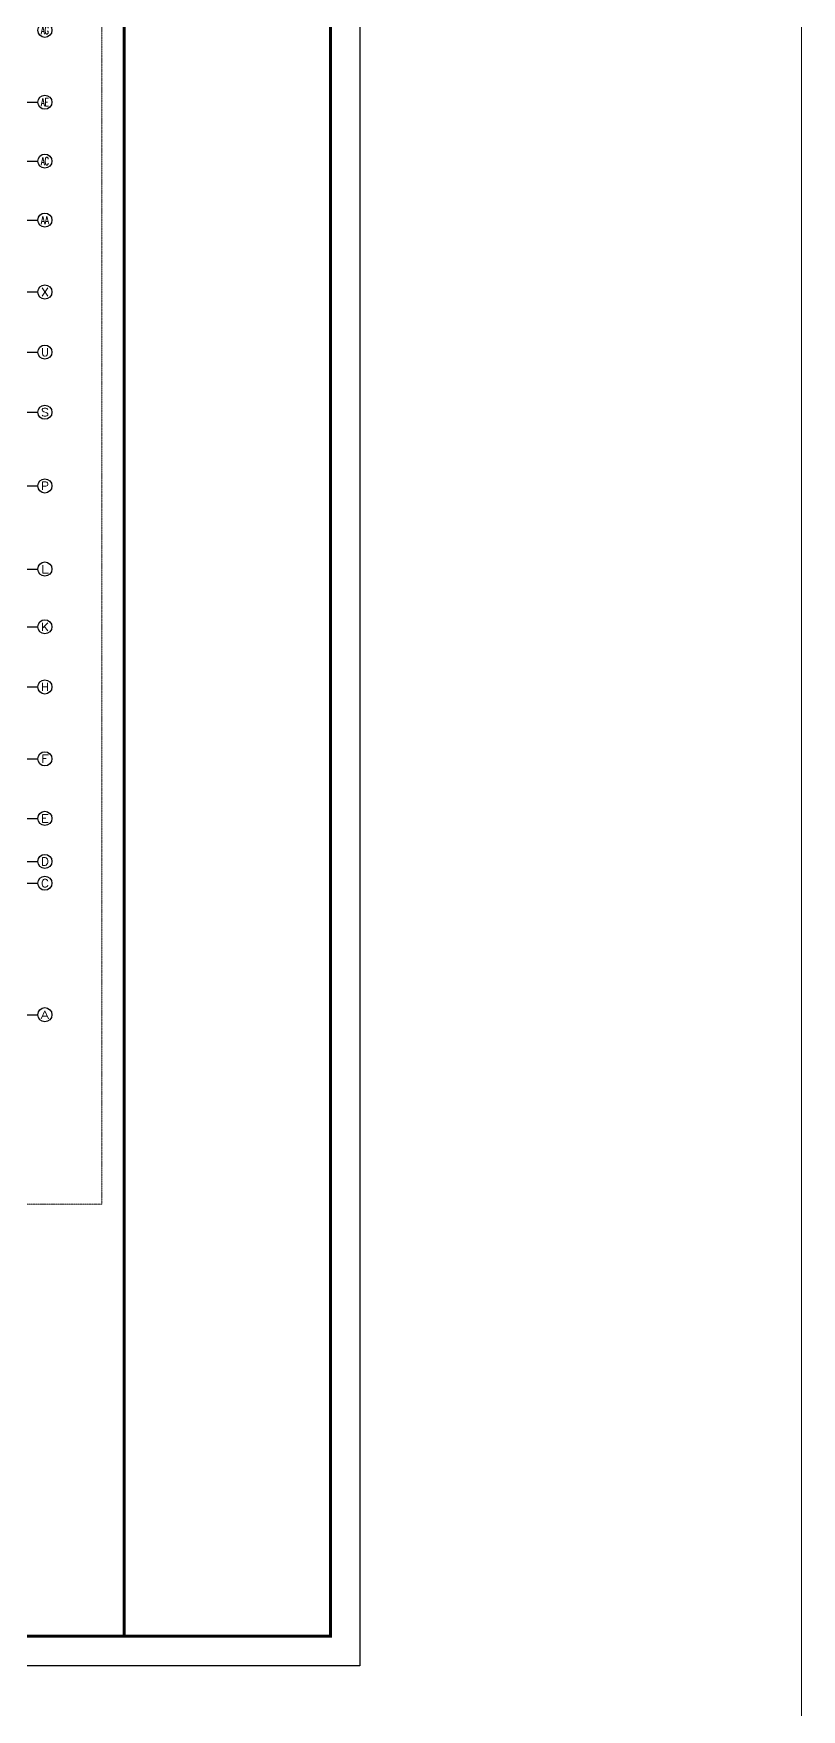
# Model space of a CAD drawing. Extents: x 290727 to 13733020, y 1731457 to 3643100.
# Drawn here: x 742855 to 807991, y 2082743 to 2224905 of the extents above; entities that cross this region are included whole.
import ezdxf
from ezdxf.enums import TextEntityAlignment as Align

# ---------------------------------------------------------------- set-up
doc = ezdxf.new("R2010")
doc.units = 0
doc.header["$LTSCALE"] = 10
doc.linetypes.add('ACAD_ISO05W100', pattern=[33, 24, -3, 0, -3, 0, -3])
doc.layers.get('0').update_dxf_attribs({"linetype": 'CONTINUOUS'})
for name, color, linetype in [('-0 图签', 7, 'CONTINUOUS'), ('AXIS', 3, 'CONTINUOUS'), ('AXIS_TEXT', 7, 'CONTINUOUS'), ('作业图', 4, 'CONTINUOUS'), ('文字', 4, 'CONTINUOUS')]:
    doc.layers.add(name, color=color, linetype=linetype)
doc.layers.add('_0', color=7, linetype='CONTINUOUS', lineweight=15)
doc.layers.add('用地红线', color=1, linetype='CONTINUOUS', lineweight=13)
doc.layers.add('VHSoft_boundary', color=5, linetype='CONTINUOUS', plot=False)
doc.layers.get('0').off()
doc.styles.add('_TCH_AXIS', font='COMPLEX', dxfattribs={"bigfont": 'GBCBIG'})
doc.styles.add('COMPLEX', font='COMPLEX')

# ---------------------------------------------------------------- blocks, each defined once
blk = doc.blocks.new('vhtemplate_标准图框_A0')
at = {"layer": '-0 图签', "linetype": 'Continuous'}
blk.add_lwpolyline([(0, 841), (1189, 841), (1189, 0), (0, 0)], close=True, dxfattribs=at)
at = {"layer": '-0 图签', "linetype": 'Continuous', "const_width": 1}
blk.add_lwpolyline([(25, 831), (1179, 831), (1179, 10), (25, 10)], close=True, dxfattribs=at)
at = {"layer": '-0 图签', "const_width": 1}
blk.add_lwpolyline([(1109, 831), (1109, 10)], dxfattribs=at)
at = {"layer": 'VHSoft_boundary'}
blk.add_lwpolyline([(0, 841), (1189, 841), (1189, 0), (0, 0)], close=True, dxfattribs=at)
blk = doc.blocks.new('_AXISO')
blk.add_circle((0, 0), 0.5)
at = {"layer": 'AXIS_TEXT', "style": 'COMPLEX', "width": 1.041667}
blk.add_attdef('A', text='', height=0.56, dxfattribs=at).set_placement((-0.25, -0.28), (0.25, -0.28), align=Align.FIT)
blk = doc.blocks.new('A$C55C93FC2')
at = {"layer": 'AXIS', "linetype": 'Continuous'}
for p, q in [((252290.8, 92642.4), (258290.8, 92642.4)), ((252290.8, 87642.4), (258290.8, 87642.4)), ((252290.8, 82642.4), (258290.8, 82642.4)), ((252290.8, 76542.4), (258290.8, 76542.4)), ((252290.8, 71442.4), (258290.8, 71442.4)), ((252290.8, 66342.4), (258290.8, 66342.4)), ((252290.8, 60091.9), (258290.8, 60091.9)), ((252290.8, 53042.4), (258290.8, 53042.4)), ((252290.8, 48142.4), (258290.8, 48142.4)), ((252290.8, 43042.4), (258290.8, 43042.4)), ((252290.8, 36942.4), (258290.8, 36942.4)), ((252290.8, 31892.4), (258290.8, 31892.4)), ((252290.8, 28242.4), (258290.8, 28242.4)), ((252290.8, 26392.4), (258290.8, 26392.4)), ((252290.8, 15242.4), (258290.8, 15242.4))]:
    blk.add_line(p, q, dxfattribs=at)
ref = blk.add_blockref('_AXISO', (258890.8, 98742.4), dxfattribs=dict(at, xscale=1200, yscale=1200, zscale=1200))
ref.add_attrib('A', 'AG', dxfattribs={"layer": 'AXIS_TEXT', "linetype": 'Continuous', "height": 678.82, "style": '_TCH_AXIS', "width": 0.538462}).set_placement((258551.4, 98402.9), (259230.2, 98402.9), align=Align.FIT)
ref = blk.add_blockref('_AXISO', (258890.8, 92642.4), dxfattribs=dict(at, xscale=1200, yscale=1200, zscale=1200))
ref.add_attrib('A', 'AE', dxfattribs={"layer": 'AXIS_TEXT', "linetype": 'Continuous', "height": 678.82, "style": '_TCH_AXIS', "width": 0.567568}).set_placement((258551.4, 92302.9), (259230.2, 92302.9), align=Align.FIT)
ref = blk.add_blockref('_AXISO', (258890.8, 87642.4), dxfattribs=dict(at, xscale=1200, yscale=1200, zscale=1200))
ref.add_attrib('A', 'AC', dxfattribs={"layer": 'AXIS_TEXT', "linetype": 'Continuous', "height": 678.82, "style": '_TCH_AXIS', "width": 0.583333}).set_placement((258551.4, 87302.9), (259230.2, 87302.9), align=Align.FIT)
ref = blk.add_blockref('_AXISO', (258890.8, 82642.4), dxfattribs=dict(at, xscale=1200, yscale=1200, zscale=1200))
ref.add_attrib('A', 'AA', dxfattribs={"layer": 'AXIS_TEXT', "linetype": 'Continuous', "height": 678.82, "style": '_TCH_AXIS', "width": 0.538462}).set_placement((258551.4, 82302.9), (259230.2, 82302.9), align=Align.FIT)
ref = blk.add_blockref('_AXISO', (258890.8, 76542.4), dxfattribs=dict(at, xscale=1200, yscale=1200, zscale=1200))
ref.add_attrib('A', 'X', dxfattribs={"layer": 'AXIS_TEXT', "linetype": 'Continuous', "height": 678.8, "style": '_TCH_AXIS', "width": 1.166667}).set_placement((258551.4, 76202.9), (259230.2, 76202.9), align=Align.FIT)
ref = blk.add_blockref('_AXISO', (258890.8, 71442.4), dxfattribs=dict(at, xscale=1200, yscale=1200, zscale=1200))
ref.add_attrib('A', 'U', dxfattribs={"layer": 'AXIS_TEXT', "linetype": 'Continuous', "height": 678.8, "style": '_TCH_AXIS', "width": 1.05}).set_placement((258551.4, 71102.9), (259230.2, 71102.9), align=Align.FIT)
ref = blk.add_blockref('_AXISO', (258890.8, 66342.4), dxfattribs=dict(at, xscale=1200, yscale=1200, zscale=1200))
ref.add_attrib('A', 'S', dxfattribs={"layer": 'AXIS_TEXT', "linetype": 'Continuous', "height": 678.8, "style": '_TCH_AXIS', "width": 1.5}).set_placement((258551.4, 66002.9), (259230.2, 66002.9), align=Align.FIT)
ref = blk.add_blockref('_AXISO', (258890.8, 60091.9), dxfattribs=dict(at, xscale=1200, yscale=1200, zscale=1200))
ref.add_attrib('A', 'P', dxfattribs={"layer": 'AXIS_TEXT', "linetype": 'Continuous', "height": 678.8, "style": '_TCH_AXIS', "width": 1.235294}).set_placement((258551.4, 59752.5), (259230.2, 59752.5), align=Align.FIT)
ref = blk.add_blockref('_AXISO', (258890.8, 53042.4), dxfattribs=dict(at, xscale=1200, yscale=1200, zscale=1200))
ref.add_attrib('A', 'L', dxfattribs={"layer": 'AXIS_TEXT', "linetype": 'Continuous', "height": 678.8, "style": '_TCH_AXIS', "width": 1.4}).set_placement((258551.4, 52702.9), (259230.2, 52702.9), align=Align.FIT)
ref = blk.add_blockref('_AXISO', (258890.8, 48142.4), dxfattribs=dict(at, xscale=1200, yscale=1200, zscale=1200))
ref.add_attrib('A', 'K', dxfattribs={"layer": 'AXIS_TEXT', "linetype": 'Continuous', "height": 678.8, "style": '_TCH_AXIS', "width": 1.105263}).set_placement((258551.4, 47802.9), (259230.2, 47802.9), align=Align.FIT)
ref = blk.add_blockref('_AXISO', (258890.8, 43042.4), dxfattribs=dict(at, xscale=1200, yscale=1200, zscale=1200))
ref.add_attrib('A', 'H', dxfattribs={"layer": 'AXIS_TEXT', "linetype": 'Continuous', "height": 678.8, "style": '_TCH_AXIS', "width": 1.05}).set_placement((258551.4, 42702.9), (259230.2, 42702.9), align=Align.FIT)
ref = blk.add_blockref('_AXISO', (258890.8, 36942.4), dxfattribs=dict(at, xscale=1200, yscale=1200, zscale=1200))
ref.add_attrib('A', 'F', dxfattribs={"layer": 'AXIS_TEXT', "linetype": 'Continuous', "height": 678.8, "style": '_TCH_AXIS', "width": 1.3125}).set_placement((258551.4, 36602.9), (259230.2, 36602.9), align=Align.FIT)
ref = blk.add_blockref('_AXISO', (258890.8, 31892.4), dxfattribs=dict(at, xscale=1200, yscale=1200, zscale=1200))
ref.add_attrib('A', 'E', dxfattribs={"layer": 'AXIS_TEXT', "linetype": 'Continuous', "height": 678.8, "style": '_TCH_AXIS', "width": 1.3125}).set_placement((258551.4, 31552.9), (259230.2, 31552.9), align=Align.FIT)
ref = blk.add_blockref('_AXISO', (258890.8, 28242.4), dxfattribs=dict(at, xscale=1200, yscale=1200, zscale=1200))
ref.add_attrib('A', 'D', dxfattribs={"layer": 'AXIS_TEXT', "linetype": 'Continuous', "height": 678.8, "style": '_TCH_AXIS', "width": 1.235294}).set_placement((258551.4, 27902.9), (259230.2, 27902.9), align=Align.FIT)
ref = blk.add_blockref('_AXISO', (258890.8, 26392.4), dxfattribs=dict(at, xscale=1200, yscale=1200, zscale=1200))
ref.add_attrib('A', 'C', dxfattribs={"layer": 'AXIS_TEXT', "linetype": 'Continuous', "height": 678.8, "style": '_TCH_AXIS', "width": 1.4}).set_placement((258551.4, 26052.9), (259230.2, 26052.9), align=Align.FIT)
ref = blk.add_blockref('_AXISO', (258890.8, 15242.4), dxfattribs=dict(at, xscale=1200, yscale=1200, zscale=1200))
ref.add_attrib('A', 'A', dxfattribs={"layer": 'AXIS_TEXT', "linetype": 'Continuous', "height": 678.8, "style": '_TCH_AXIS', "width": 1.166667}).set_placement((258551.4, 14902.9), (259230.2, 14902.9), align=Align.FIT)
blk = doc.blocks.new('A$C26CF02E8')
at = {"layer": '用地红线', "color": 1, "linetype": 'ACAD_ISO05W100', "ltscale": 0.1}
blk.add_lwpolyline([(15026, 140864), (243102, 140866), (258103, 125865), (258104, 39), (205527, 36), (8170, 25), (26, 25), (26, 10201), (25, 125862)], close=True, dxfattribs=at)
blk = doc.blocks.new('车库建筑作业图')
at = {"layer": '用地红线', "color": 1, "linetype": 'ACAD_ISO05W100', "ltscale": 0.1}
blk.add_lwpolyline([(505574, 2266429), (733650, 2266431), (748651, 2251430), (748652, 2125604), (696075, 2125601), (498718, 2125590), (490574, 2125590), (490574, 2135766), (490573, 2251427)], close=True, dxfattribs=at)
at = {"layer": '文字', "linetype": 'Continuous'}
for name, p in [('A$C26CF02E8', (490548, 2125565)), ('A$C55C93FC2', (484928, 2126437))]:
    blk.add_blockref(name, p, dxfattribs=at)

msp = doc.modelspace()

# ---------------------------------------------------------------- linework, layer by layer
at = {"layer": '_0', "linetype": 'Continuous'}
msp.add_lwpolyline([(425226, 2472640), (807991, 2472640), (807991, 1935891), (425226, 1935891)], close=True, dxfattribs=at)

# ---------------------------------------------------------------- block references
at = {"layer": '作业图', "linetype": 'Continuous'}
msp.add_blockref('车库建筑作业图', (0, 0), dxfattribs=at)
at = {"layer": '文字', "linetype": 'Continuous', "xscale": 250, "yscale": 250, "zscale": 250}
msp.add_blockref('vhtemplate_标准图框_A0', (473284, 2086456), dxfattribs=at)

doc.saveas('drawing.dxf')
